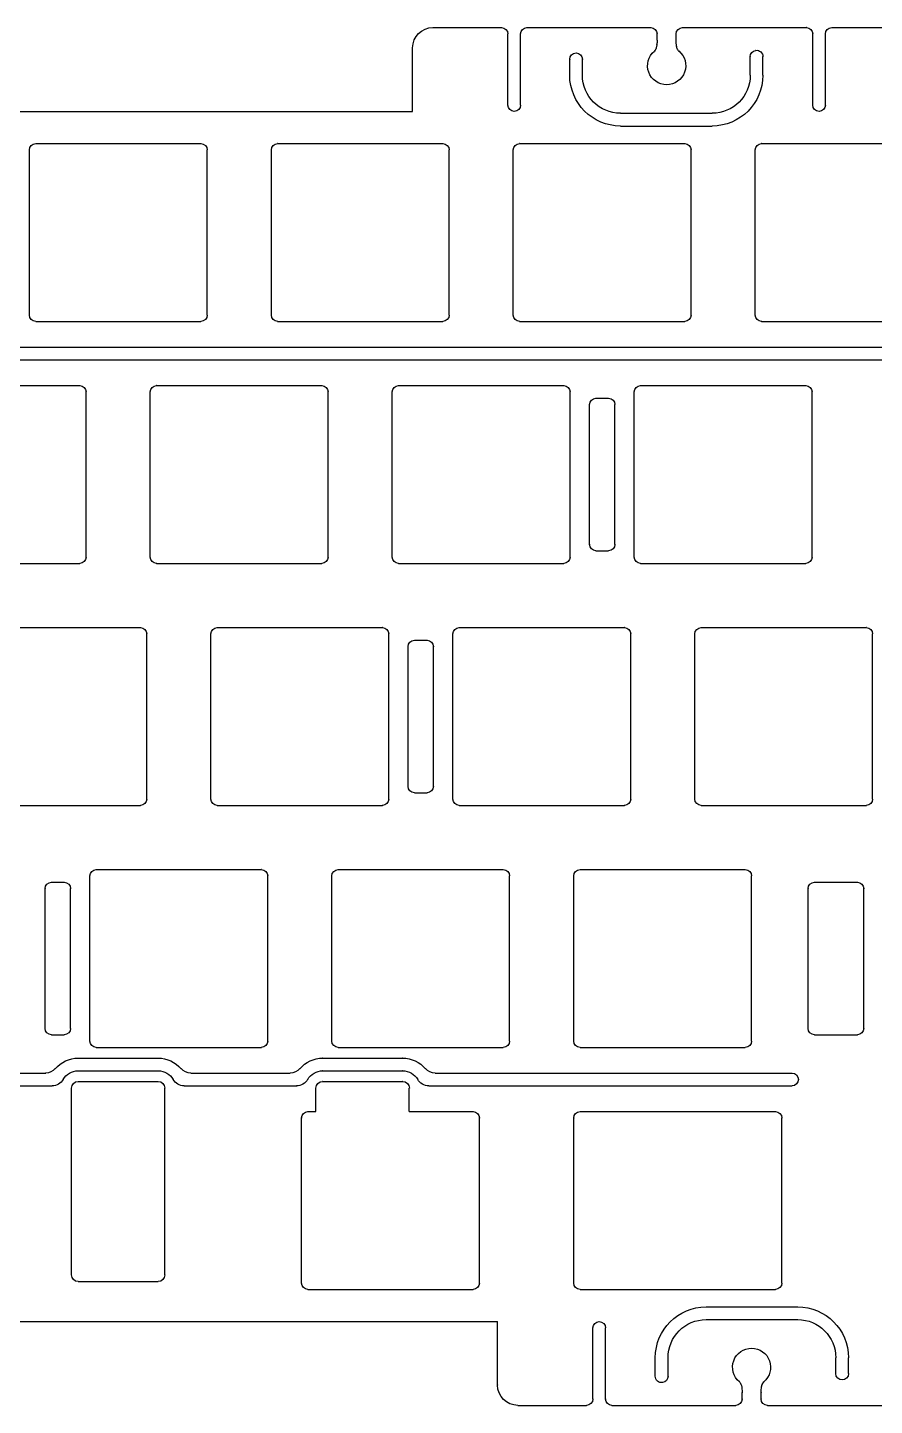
# Model space of a CAD drawing. Header units: millimetres. Extents: x 16 to 363, y 26 to 135.
# Drawn here: x 189.4 to 256.1, y 26.3 to 134.7 of the extents above; entities that cross this region are included whole.
import ezdxf

# ---------------------------------------------------------------- set-up
doc = ezdxf.new("R2010")
doc.units = ezdxf.units.MM
doc.layers.add('Mechanical1', color=6, linetype='Continuous', true_color=0xff00ff)

msp = doc.modelspace()

# ---------------------------------------------------------------- linework, layer by layer
at = {"layer": 'Mechanical1'}
for points in [[(221.34, 134.74), (226.74, 134.74)], [(228.74, 134.74), (238.49, 134.74)], [(240.99, 134.74), (250.74, 134.74)], [(252.74, 134.74), (258.14, 134.74)], [(227.24, 128.64), (227.24, 134.24)], [(228.24, 128.64), (228.24, 134.24)], [(238.99, 133.74), (238.99, 134.24)], [(240.49, 133.74), (240.49, 134.24)], [(251.24, 128.64), (251.24, 134.24)], [(252.24, 128.64), (252.24, 134.24)], [(219.74, 128.14), (219.74, 133.14)], [(246.32, 130.99), (246.32, 132.45)], [(247.32, 130.99), (247.32, 132.45)], [(232.11, 130.99), (232.11, 132.24)], [(233.11, 130.99), (233.11, 132.24)], [(160.43, 128.14), (219.74, 128.14)], [(236.11, 127.99), (243.32, 127.99)], [(236.11, 126.99), (243.32, 126.99)], [(189.57, 112.11), (189.57, 125.11)], [(190.07, 125.61), (203.07, 125.61)], [(203.57, 112.11), (203.57, 125.11)], [(208.62, 112.11), (208.62, 125.11)], [(209.12, 125.61), (222.12, 125.61)], [(222.62, 112.11), (222.62, 125.11)], [(227.67, 112.11), (227.67, 125.11)], [(228.17, 125.61), (241.17, 125.61)], [(241.67, 112.11), (241.67, 125.11)], [(246.72, 112.11), (246.72, 125.11)], [(247.22, 125.61), (260.22, 125.61)], [(190.07, 111.61), (203.07, 111.61)], [(209.12, 111.61), (222.12, 111.61)], [(228.17, 111.61), (241.17, 111.61)], [(247.22, 111.61), (260.22, 111.61)], [(35.14, 109.59), (263.29, 109.59)], [(35.14, 108.59), (263.29, 108.59)], [(180.54, 106.56), (193.54, 106.56)], [(199.59, 106.56), (212.59, 106.56)], [(218.64, 106.56), (231.64, 106.56)], [(237.69, 106.56), (250.69, 106.56)], [(194.04, 93.06), (194.04, 106.06)], [(199.09, 93.06), (199.09, 106.06)], [(213.09, 93.06), (213.09, 106.06)], [(218.14, 93.06), (218.14, 106.06)], [(232.14, 93.06), (232.14, 106.06)], [(234.17, 105.56), (235.17, 105.56)], [(237.19, 93.06), (237.19, 106.06)], [(251.19, 93.06), (251.19, 106.06)], [(233.67, 94.06), (233.67, 105.06)], [(235.67, 94.06), (235.67, 105.06)], [(234.17, 93.56), (235.17, 93.56)], [(180.54, 92.56), (193.54, 92.56)], [(199.59, 92.56), (212.59, 92.56)], [(218.64, 92.56), (231.64, 92.56)], [(237.69, 92.56), (250.69, 92.56)], [(185.31, 87.51), (198.31, 87.51)], [(198.81, 74.01), (198.81, 87.01)], [(203.86, 74.01), (203.86, 87.01)], [(204.36, 87.51), (217.36, 87.51)], [(217.86, 74.01), (217.86, 87.01)], [(222.91, 74.01), (222.91, 87.01)], [(223.41, 87.51), (236.41, 87.51)], [(236.91, 74.01), (236.91, 87.01)], [(241.96, 74.01), (241.96, 87.01)], [(242.46, 87.51), (255.46, 87.51)], [(255.96, 74.01), (255.96, 87.01)], [(219.38, 75.01), (219.38, 86.01)], [(219.88, 86.51), (220.88, 86.51)], [(221.38, 75.01), (221.38, 86.01)], [(219.88, 74.51), (220.88, 74.51)], [(185.31, 73.51), (198.31, 73.51)], [(204.36, 73.51), (217.36, 73.51)], [(223.41, 73.51), (236.41, 73.51)], [(242.46, 73.51), (255.46, 73.51)], [(194.83, 68.46), (207.83, 68.46)], [(213.88, 68.46), (226.88, 68.46)], [(232.93, 68.46), (245.93, 68.46)], [(191.31, 67.46), (192.31, 67.46)], [(194.33, 54.96), (194.33, 67.96)], [(208.33, 54.96), (208.33, 67.96)], [(213.38, 54.96), (213.38, 67.96)], [(227.38, 54.96), (227.38, 67.96)], [(232.43, 54.96), (232.43, 67.96)], [(246.43, 54.96), (246.43, 67.96)], [(251.38, 67.46), (254.76, 67.46)], [(190.81, 55.96), (190.81, 66.96)], [(192.81, 55.96), (192.81, 66.96)], [(250.88, 55.96), (250.88, 66.96)], [(255.26, 55.96), (255.26, 66.96)], [(191.31, 55.46), (192.31, 55.46)], [(251.38, 55.46), (254.76, 55.46)], [(194.83, 54.46), (207.83, 54.46)], [(213.88, 54.46), (226.88, 54.46)], [(232.93, 54.46), (245.93, 54.46)], [(193.41, 53.62), (199.71, 53.62)], [(212.66, 53.62), (218.96, 53.62)], [(106.96, 52.44), (190.85, 52.44)], [(193.41, 52.62), (199.71, 52.62)], [(202.28, 52.44), (210.1, 52.44)], [(212.66, 52.62), (218.96, 52.62)], [(221.52, 52.44), (249.62, 52.44)], [(106.44, 51.44), (191.36, 51.44)], [(192.89, 36.56), (192.89, 51.26)], [(193.41, 51.79), (199.71, 51.79)], [(200.24, 36.56), (200.24, 51.26)], [(201.76, 51.44), (210.61, 51.44)], [(212.13, 49.41), (212.13, 51.26)], [(212.66, 51.79), (218.96, 51.79)], [(219.48, 49.41), (219.48, 51.26)], [(221.01, 51.44), (249.62, 51.44)], [(211, 35.91), (211, 48.91)], [(211.5, 49.41), (212.13, 49.41)], [(219.48, 49.41), (224.5, 49.41)], [(225, 35.91), (225, 48.91)], [(232.43, 35.91), (232.43, 48.91)], [(232.93, 49.41), (248.31, 49.41)], [(248.81, 35.91), (248.81, 48.91)], [(193.41, 36.04), (199.71, 36.04)], [(211.5, 35.41), (224.5, 35.41)], [(232.93, 35.41), (248.31, 35.41)], [(242.85, 34.04), (250.06, 34.04)], [(105.42, 32.89), (192.39, 32.89)], [(192.39, 32.89), (200.74, 32.89)], [(200.74, 32.89), (211.63, 32.89)], [(211.63, 32.89), (224.37, 32.89)], [(224.37, 32.89), (226.43, 32.89)], [(226.43, 27.89), (226.43, 32.89)], [(242.85, 33.04), (250.06, 33.04)], [(233.93, 26.79), (233.93, 32.39)], [(234.93, 26.79), (234.93, 32.39)], [(238.85, 28.58), (238.85, 30.04)], [(239.85, 28.58), (239.85, 30.04)], [(253.06, 28.79), (253.06, 30.04)], [(254.06, 28.79), (254.06, 30.04)], [(245.68, 26.79), (245.68, 27.29)], [(247.18, 26.79), (247.18, 27.29)], [(228.03, 26.29), (233.43, 26.29)], [(235.43, 26.29), (245.18, 26.29)], [(247.68, 26.29), (257.43, 26.29)]]:
    msp.add_lwpolyline(points, dxfattribs=at)
at = {"layer": 'Mechanical1', "extrusion": (0, 0, -1)}
for centre, radius, start, end in [((-221.34, 133.14), 1.6, 0, 90), ((-226.74, 134.24), 0.5, 90, 180), ((-228.74, 134.24), 0.5, 360, 90), ((-238.49, 134.24), 0.5, 90, 180), ((-240.99, 134.24), 0.5, 0, 90), ((-250.74, 134.24), 0.5, 90, 180), ((-252.74, 134.24), 0.5, 0, 90), ((-235.99, 133.74), 3, 180, 186.6874), ((-243.49, 133.74), 3, 350.9094, 0.0001), ((-232.61, 132.24), 0.5, 0, 90), ((-232.61, 132.24), 0.5, 90, 180), ((-239.74, 131.74), 1.5, 129.6422, 49.9831), ((-238.48, 133.21), 0.441, 200.7263, 227.7327), ((-238.06, 133.39), 0.892, 195.0662, 202.3934), ((-237.65, 133.51), 1.32, 190.109, 195.1501), ((-237.17, 133.59), 1.81, 186.6092, 190.1563), ((-241.39, 133.4), 0.878, 334.5555, 351.2799), ((-241.04, 133.23), 0.49, 324.1797, 333.8438), ((-240.89, 133.13), 0.31, 310.2177, 324.3404), ((-246.82, 132.45), 0.5, 360, 82.4621), ((-246.82, 132.45), 0.5, 82.4621, 131.231), ((-246.82, 132.45), 0.5, 131.231, 180), ((-236.11, 130.99), 4, 270, 360), ((-236.11, 130.99), 3, 270, 360), ((-243.32, 130.99), 3, 180, 270), ((-243.32, 130.99), 4, 180, 270), ((-227.74, 128.64), 0.5, 270, 0), ((-227.74, 128.64), 0.5, 180, 270), ((-251.74, 128.64), 0.5, 270, 0), ((-251.74, 128.64), 0.5, 180, 270), ((-190.07, 125.11), 0.5, 0, 90), ((-203.07, 125.11), 0.5, 90, 180), ((-209.12, 125.11), 0.5, 360, 90), ((-222.12, 125.11), 0.5, 90, 180), ((-228.17, 125.11), 0.5, 360, 90), ((-241.17, 125.11), 0.5, 90, 180), ((-247.22, 125.11), 0.5, 360, 90), ((-190.07, 112.11), 0.5, 270, 0), ((-203.07, 112.11), 0.5, 180, 270), ((-209.12, 112.11), 0.5, 270, 0), ((-222.12, 112.11), 0.5, 180, 270), ((-228.17, 112.11), 0.5, 270, 0), ((-241.17, 112.11), 0.5, 180, 270), ((-247.22, 112.11), 0.5, 270, 360), ((-193.54, 106.06), 0.5, 90, 180), ((-199.59, 106.06), 0.5, 360, 90), ((-212.59, 106.06), 0.5, 90, 180), ((-218.64, 106.06), 0.5, 360, 90), ((-231.64, 106.06), 0.5, 90, 180), ((-237.69, 106.06), 0.5, 360, 90), ((-250.69, 106.06), 0.5, 90, 180), ((-234.17, 105.06), 0.5, 360, 90), ((-235.17, 105.06), 0.5, 90, 180), ((-234.17, 94.06), 0.5, 270, 0), ((-235.17, 94.06), 0.5, 180, 270), ((-193.54, 93.06), 0.5, 180, 270), ((-199.59, 93.06), 0.5, 270, 0), ((-212.59, 93.06), 0.5, 180, 270), ((-218.64, 93.06), 0.5, 270, 0), ((-231.64, 93.06), 0.5, 180, 270), ((-237.69, 93.06), 0.5, 270, 0), ((-250.69, 93.06), 0.5, 180, 270), ((-198.31, 87.01), 0.5, 90, 180), ((-204.36, 87.01), 0.5, 360, 90), ((-217.36, 87.01), 0.5, 90, 180), ((-223.41, 87.01), 0.5, 360, 90), ((-236.41, 87.01), 0.5, 90, 180), ((-242.46, 87.01), 0.5, 360, 90), ((-255.46, 87.01), 0.5, 90, 180), ((-219.88, 86.01), 0.5, 360, 90), ((-220.88, 86.01), 0.5, 90, 180), ((-219.88, 75.01), 0.5, 270, 0), ((-220.88, 75.01), 0.5, 180, 270), ((-198.31, 74.01), 0.5, 180, 270), ((-204.36, 74.01), 0.5, 270, 0), ((-217.36, 74.01), 0.5, 180, 270), ((-223.41, 74.01), 0.5, 270, 0), ((-236.41, 74.01), 0.5, 180, 270), ((-242.46, 74.01), 0.5, 270, 0), ((-255.46, 74.01), 0.5, 180, 270), ((-194.83, 67.96), 0.5, 0, 90), ((-207.83, 67.96), 0.5, 90, 180), ((-213.88, 67.96), 0.5, 0, 90), ((-226.88, 67.96), 0.5, 90, 180), ((-232.93, 67.96), 0.5, 360, 90), ((-245.93, 67.96), 0.5, 90, 180), ((-191.31, 66.96), 0.5, 360, 90), ((-192.31, 66.96), 0.5, 90, 180), ((-251.38, 66.96), 0.5, 0, 90), ((-254.76, 66.96), 0.5, 90, 180), ((-191.31, 55.96), 0.5, 270, 360), ((-192.31, 55.96), 0.5, 180, 270), ((-251.38, 55.96), 0.5, 270, 0), ((-254.76, 55.96), 0.5, 180, 270), ((-194.83, 54.96), 0.5, 270, 0), ((-207.83, 54.96), 0.5, 180, 270), ((-213.88, 54.96), 0.5, 270, 0), ((-226.88, 54.96), 0.5, 180, 270), ((-232.93, 54.96), 0.5, 270, 0), ((-245.93, 54.96), 0.5, 180, 270), ((-193.41, 51.26), 2.36, 40.3067, 90), ((-199.71, 51.26), 2.36, 90, 139.6933), ((-212.66, 51.26), 2.36, 40.3067, 90), ((-218.96, 51.26), 2.36, 90, 139.6933), ((-190.85, 53.44), 1, 220.3067, 269.9999), ((-193.41, 51.26), 1.36, 29.8268, 90), ((-199.71, 51.26), 1.36, 90, 150.1732), ((-202.28, 53.44), 1, 270.0001, 319.6933), ((-210.1, 53.44), 1, 220.3067, 269.9999), ((-212.66, 51.26), 1.36, 29.8268, 90), ((-218.96, 51.26), 1.36, 90, 150.1732), ((-221.52, 53.44), 1, 270.0001, 319.6933), ((-249.62, 51.94), 0.5, 90, 180), ((-191.36, 52.44), 1, 209.8268, 270.0001), ((-193.41, 51.26), 0.525, 0, 90), ((-199.71, 51.26), 0.525, 90, 180), ((-201.76, 52.44), 1, 269.9999, 330.1732), ((-210.61, 52.44), 1, 209.8268, 270.0001), ((-212.66, 51.26), 0.525, 360, 90), ((-218.96, 51.26), 0.525, 90, 180), ((-221.01, 52.44), 1, 269.9999, 330.1732), ((-249.62, 51.94), 0.5, 180, 270), ((-211.5, 48.91), 0.5, 0, 90), ((-224.5, 48.91), 0.5, 90, 180), ((-232.93, 48.91), 0.5, 0, 90), ((-248.31, 48.91), 0.5, 90, 180), ((-193.41, 36.56), 0.525, 270, 360), ((-199.71, 36.56), 0.525, 180, 270), ((-211.5, 35.91), 0.5, 270, 0), ((-224.5, 35.91), 0.5, 180, 270), ((-232.93, 35.91), 0.5, 270, 0), ((-248.31, 35.91), 0.5, 180, 270), ((-242.85, 30.04), 4, 360, 90), ((-250.06, 30.04), 4, 90, 180), ((-234.43, 32.39), 0.5, 360, 90), ((-234.43, 32.39), 0.5, 90, 180), ((-242.85, 30.04), 3, 360, 90), ((-250.06, 30.04), 3, 90, 180), ((-246.43, 29.29), 1.5, 310.0169, 230.3578), ((-239.35, 28.58), 0.5, 311.231, 360), ((-239.35, 28.58), 0.5, 262.4621, 311.231), ((-239.35, 28.58), 0.5, 180, 262.4621), ((-253.56, 28.79), 0.5, 270, 0), ((-253.56, 28.79), 0.5, 180, 270), ((-228.03, 27.89), 1.6, 270, 360), ((-245.24, 27.87), 0.352, 130.6138, 146.9181), ((-245.06, 27.75), 0.564, 146.7941, 157.7416), ((-244.76, 27.63), 0.892, 157.6066, 164.9338), ((-244.14, 27.47), 1.54, 165.2102, 173.7023), ((-242.68, 27.29), 3, 173.3126, 180), ((-250.18, 27.29), 3, 359.9999, 9.0906), ((-248.16, 27.61), 0.952, 9.0624, 19.2681), ((-247.93, 27.69), 0.713, 19.3102, 26.2751), ((-247.65, 27.84), 0.389, 24.888, 48.3565), ((-233.43, 26.79), 0.5, 180, 270), ((-235.43, 26.79), 0.5, 270, 0), ((-245.18, 26.79), 0.5, 180, 270), ((-247.68, 26.79), 0.5, 270, 360)]:
    msp.add_arc(centre, radius, start, end, dxfattribs=at)
at = {"layer": 'Mechanical1'}
for centre, radius, start, end in [((221.34, 134.74), 0.00317, 180, 0), ((221.34, 134.74), 0.00317, 0, 180), ((226.74, 134.74), 0.00317, 180, 0), ((226.74, 134.74), 0.00317, 0, 180), ((228.74, 134.74), 0.00318, 180, 0), ((228.74, 134.74), 0.00318, 0, 180), ((238.49, 134.74), 0.00318, 180, 0), ((238.49, 134.74), 0.00318, 0, 180), ((240.99, 134.74), 0.00317, 180, 0), ((240.99, 134.74), 0.00317, 0, 180), ((250.74, 134.74), 0.00318, 180, 0), ((250.74, 134.74), 0.00318, 0, 180), ((252.74, 134.74), 0.00317, 180, 0), ((252.74, 134.74), 0.00317, 0, 180), ((227.24, 134.24), 0.00318, 180, 0), ((227.24, 134.24), 0.00318, 0, 180), ((228.24, 134.24), 0.00317, 180, 0), ((228.24, 134.24), 0.00317, 0, 180), ((238.99, 134.24), 0.00317, 180, 0), ((238.99, 134.24), 0.00317, 0, 180), ((238.99, 133.74), 0.00317, 180, 0), ((238.99, 133.74), 0.00317, 0, 180), ((240.49, 134.24), 0.00317, 180, 0), ((240.49, 134.24), 0.00317, 0, 180), ((240.49, 133.74), 0.00317, 180, 0), ((240.49, 133.74), 0.00317, 0, 180), ((251.24, 134.24), 0.00317, 180, 0), ((251.24, 134.24), 0.00317, 0, 180), ((252.24, 134.24), 0.00317, 180, 0), ((252.24, 134.24), 0.00317, 0, 180), ((219.74, 133.14), 0.00318, 180, 0), ((219.74, 133.14), 0.00318, 0, 180), ((232.61, 132.74), 0.00318, 180, 0), ((232.61, 132.74), 0.00318, 0, 180), ((232.61, 132.74), 0.00318, 180, 0), ((232.61, 132.74), 0.00318, 0, 180), ((238.77, 132.88), 0.00318, 0, 180), ((238.77, 132.88), 0.00318, 0, 180), ((238.77, 132.88), 0.00318, 180, 0), ((238.77, 132.88), 0.00318, 180, 0), ((238.89, 133.06), 0.00318, 180, 0), ((238.89, 133.06), 0.00318, 0, 180), ((238.89, 133.06), 0.00317, 180, 0), ((238.89, 133.06), 0.00317, 0, 180), ((238.92, 133.16), 0.00317, 0, 180), ((238.92, 133.16), 0.00317, 0, 180), ((238.92, 133.16), 0.00317, 180, 0), ((238.92, 133.16), 0.00317, 180, 0), ((238.95, 133.28), 0.00317, 180, 0), ((238.95, 133.28), 0.00317, 0, 180), ((238.95, 133.28), 0.00317, 180, 0), ((238.95, 133.28), 0.00317, 0, 180), ((238.97, 133.39), 0.00318, 180, 0), ((238.97, 133.39), 0.00318, 0, 180), ((238.97, 133.39), 0.00318, 180, 0), ((238.97, 133.39), 0.00318, 0, 180), ((240.52, 133.26), 0.00317, 0, 180), ((240.52, 133.26), 0.00317, 0, 180), ((240.52, 133.26), 0.00317, 180, 0), ((240.52, 133.26), 0.00317, 180, 0), ((240.6, 133.02), 0.00317, 180, 0), ((240.6, 133.02), 0.00317, 0, 180), ((240.6, 133.02), 0.00317, 180, 0), ((240.6, 133.02), 0.00317, 0, 180), ((240.64, 132.95), 0.00318, 180, 0), ((240.64, 132.95), 0.00318, 0, 180), ((240.64, 132.95), 0.00317, 180, 0), ((240.64, 132.95), 0.00317, 0, 180), ((240.69, 132.89), 0.00317, 180, 0), ((240.69, 132.89), 0.00317, 0, 180), ((240.69, 132.89), 0.00318, 180, 0), ((240.69, 132.89), 0.00318, 0, 180), ((246.32, 132.45), 0.00318, 180, 0), ((246.32, 132.45), 0.00318, 0, 180), ((246.75, 132.94), 0.00317, 0, 180), ((246.75, 132.94), 0.00317, 0, 180), ((246.75, 132.94), 0.00317, 180, 0), ((246.75, 132.94), 0.00317, 180, 0), ((247.15, 132.82), 0.00317, 0, 180), ((247.15, 132.82), 0.00317, 0, 180), ((247.15, 132.82), 0.00317, 180, 0), ((247.15, 132.82), 0.00317, 180, 0), ((247.32, 132.45), 0.00318, 180, 0), ((247.32, 132.45), 0.00318, 0, 180), ((232.11, 132.24), 0.00317, 180, 0), ((232.11, 132.24), 0.00317, 0, 180), ((233.11, 132.24), 0.00317, 180, 0), ((233.11, 132.24), 0.00317, 0, 180), ((232.11, 130.99), 0.00317, 180, 0), ((232.11, 130.99), 0.00317, 0, 180), ((233.11, 130.99), 0.00317, 180, 0), ((233.11, 130.99), 0.00317, 0, 180), ((246.32, 130.99), 0.00317, 180, 0), ((246.32, 130.99), 0.00317, 0, 180), ((247.32, 130.99), 0.00318, 180, 0), ((247.32, 130.99), 0.00318, 0, 180), ((227.24, 128.64), 0.00318, 180, 0), ((227.24, 128.64), 0.00318, 0, 180), ((227.74, 128.14), 0.00317, 180, 0), ((227.74, 128.14), 0.00317, 0, 180), ((227.74, 128.14), 0.00317, 180, 0), ((227.74, 128.14), 0.00317, 0, 180), ((228.24, 128.64), 0.00318, 180, 0), ((228.24, 128.64), 0.00318, 0, 180), ((236.11, 127.99), 0.00317, 180, 0), ((236.11, 127.99), 0.00317, 0, 180), ((243.32, 127.99), 0.00317, 180, 0), ((243.32, 127.99), 0.00317, 0, 180), ((251.24, 128.64), 0.00317, 180, 0), ((251.24, 128.64), 0.00317, 0, 180), ((251.74, 128.14), 0.00317, 180, 0), ((251.74, 128.14), 0.00317, 0, 180), ((251.74, 128.14), 0.00317, 180, 0), ((251.74, 128.14), 0.00317, 0, 180), ((252.24, 128.64), 0.00318, 180, 0), ((252.24, 128.64), 0.00318, 0, 180), ((236.11, 126.99), 0.00317, 180, 0), ((236.11, 126.99), 0.00317, 0, 180), ((243.32, 126.99), 0.00317, 180, 0), ((243.32, 126.99), 0.00317, 0, 180), ((189.57, 125.11), 0.00317, 180, 0), ((189.57, 125.11), 0.00317, 0, 180), ((190.07, 125.61), 0.00317, 180, 0), ((190.07, 125.61), 0.00317, 0, 180), ((203.07, 125.61), 0.00318, 180, 0), ((203.07, 125.61), 0.00318, 0, 180), ((203.57, 125.11), 0.00318, 180, 0), ((203.57, 125.11), 0.00318, 0, 180), ((208.62, 125.11), 0.00318, 180, 0), ((208.62, 125.11), 0.00318, 0, 180), ((209.12, 125.61), 0.00317, 180, 0), ((209.12, 125.61), 0.00317, 0, 180), ((222.12, 125.61), 0.00317, 180, 0), ((222.12, 125.61), 0.00317, 0, 180), ((222.62, 125.11), 0.00318, 180, 0), ((222.62, 125.11), 0.00318, 0, 180), ((227.67, 125.11), 0.00318, 180, 0), ((227.67, 125.11), 0.00318, 0, 180), ((228.17, 125.61), 0.00317, 180, 0), ((228.17, 125.61), 0.00317, 0, 180), ((241.17, 125.61), 0.00317, 180, 0), ((241.17, 125.61), 0.00317, 0, 180), ((241.67, 125.11), 0.00318, 180, 0), ((241.67, 125.11), 0.00318, 0, 180), ((246.72, 125.11), 0.00318, 180, 0), ((246.72, 125.11), 0.00318, 0, 180), ((247.22, 125.61), 0.00317, 180, 0), ((247.22, 125.61), 0.00317, 0, 180), ((189.57, 112.11), 0.00317, 180, 0), ((189.57, 112.11), 0.00317, 0, 180), ((203.57, 112.11), 0.00318, 180, 0), ((203.57, 112.11), 0.00318, 0, 180), ((208.62, 112.11), 0.00318, 180, 0), ((208.62, 112.11), 0.00318, 0, 180), ((222.62, 112.11), 0.00318, 180, 0), ((222.62, 112.11), 0.00318, 0, 180), ((227.67, 112.11), 0.00318, 180, 0), ((227.67, 112.11), 0.00318, 0, 180), ((241.67, 112.11), 0.00318, 180, 0), ((241.67, 112.11), 0.00318, 0, 180), ((246.72, 112.11), 0.00318, 180, 0), ((246.72, 112.11), 0.00318, 0, 180), ((190.07, 111.61), 0.00317, 180, 0), ((190.07, 111.61), 0.00317, 0, 180), ((203.07, 111.61), 0.00318, 180, 0), ((203.07, 111.61), 0.00318, 0, 180), ((209.12, 111.61), 0.00317, 180, 0), ((209.12, 111.61), 0.00317, 0, 180), ((222.12, 111.61), 0.00317, 180, 0), ((222.12, 111.61), 0.00317, 0, 180), ((228.17, 111.61), 0.00317, 180, 0), ((228.17, 111.61), 0.00317, 0, 180), ((241.17, 111.61), 0.00317, 180, 0), ((241.17, 111.61), 0.00317, 0, 180), ((247.22, 111.61), 0.00317, 180, 0), ((247.22, 111.61), 0.00317, 0, 180), ((193.54, 106.56), 0.00317, 180, 0), ((193.54, 106.56), 0.00317, 0, 180), ((199.59, 106.56), 0.00317, 180, 0), ((199.59, 106.56), 0.00317, 0, 180), ((212.59, 106.56), 0.00317, 180, 0), ((212.59, 106.56), 0.00317, 0, 180), ((218.64, 106.56), 0.00317, 180, 0), ((218.64, 106.56), 0.00317, 0, 180), ((231.64, 106.56), 0.00317, 180, 0), ((231.64, 106.56), 0.00317, 0, 180), ((237.69, 106.56), 0.00317, 180, 0), ((237.69, 106.56), 0.00317, 0, 180), ((250.69, 106.56), 0.00317, 180, 0), ((250.69, 106.56), 0.00317, 0, 180), ((194.04, 106.06), 0.00317, 180, 0), ((194.04, 106.06), 0.00317, 0, 180), ((199.09, 106.06), 0.00317, 180, 0), ((199.09, 106.06), 0.00317, 0, 180), ((213.09, 106.06), 0.00318, 180, 0), ((213.09, 106.06), 0.00318, 0, 180), ((218.14, 106.06), 0.00318, 180, 0), ((218.14, 106.06), 0.00318, 0, 180), ((232.14, 106.06), 0.00318, 180, 0), ((232.14, 106.06), 0.00318, 0, 180), ((234.17, 105.56), 0.00317, 180, 0), ((234.17, 105.56), 0.00317, 0, 180), ((235.17, 105.56), 0.00317, 180, 0), ((235.17, 105.56), 0.00317, 0, 180), ((237.19, 106.06), 0.00318, 180, 0), ((237.19, 106.06), 0.00318, 0, 180), ((251.19, 106.06), 0.00318, 180, 0), ((251.19, 106.06), 0.00318, 0, 180), ((233.67, 105.06), 0.00318, 180, 0), ((233.67, 105.06), 0.00318, 0, 180), ((235.67, 105.06), 0.00318, 180, 0), ((235.67, 105.06), 0.00318, 0, 180), ((233.67, 94.06), 0.00318, 180, 0), ((233.67, 94.06), 0.00318, 0, 180), ((234.17, 93.56), 0.00317, 180, 0), ((234.17, 93.56), 0.00317, 0, 180), ((235.17, 93.56), 0.00317, 180, 0), ((235.17, 93.56), 0.00317, 0, 180), ((235.67, 94.06), 0.00318, 180, 0), ((235.67, 94.06), 0.00318, 0, 180), ((193.54, 92.56), 0.00317, 180, 0), ((193.54, 92.56), 0.00317, 0, 180), ((194.04, 93.06), 0.00317, 180, 0), ((194.04, 93.06), 0.00317, 0, 180), ((199.09, 93.06), 0.00317, 180, 0), ((199.09, 93.06), 0.00317, 0, 180), ((199.59, 92.56), 0.00317, 180, 0), ((199.59, 92.56), 0.00317, 0, 180), ((212.59, 92.56), 0.00317, 180, 0), ((212.59, 92.56), 0.00317, 0, 180), ((213.09, 93.06), 0.00318, 180, 0), ((213.09, 93.06), 0.00318, 0, 180), ((218.14, 93.06), 0.00318, 180, 0), ((218.14, 93.06), 0.00318, 0, 180), ((218.64, 92.56), 0.00317, 180, 0), ((218.64, 92.56), 0.00317, 0, 180), ((231.64, 92.56), 0.00317, 180, 0), ((231.64, 92.56), 0.00317, 0, 180), ((232.14, 93.06), 0.00318, 180, 0), ((232.14, 93.06), 0.00318, 0, 180), ((237.19, 93.06), 0.00318, 180, 0), ((237.19, 93.06), 0.00318, 0, 180), ((237.69, 92.56), 0.00317, 180, 0), ((237.69, 92.56), 0.00317, 0, 180), ((250.69, 92.56), 0.00317, 180, 0), ((250.69, 92.56), 0.00317, 0, 180), ((251.19, 93.06), 0.00318, 180, 0), ((251.19, 93.06), 0.00318, 0, 180), ((198.31, 87.51), 0.00317, 180, 0), ((198.31, 87.51), 0.00317, 0, 180), ((198.81, 87.01), 0.00317, 180, 0), ((198.81, 87.01), 0.00317, 0, 180), ((203.86, 87.01), 0.00318, 180, 0), ((203.86, 87.01), 0.00318, 0, 180), ((204.36, 87.51), 0.00317, 180, 0), ((204.36, 87.51), 0.00317, 0, 180), ((217.36, 87.51), 0.00317, 180, 0), ((217.36, 87.51), 0.00317, 0, 180), ((217.86, 87.01), 0.00318, 180, 0), ((217.86, 87.01), 0.00318, 0, 180), ((222.91, 87.01), 0.00318, 180, 0), ((222.91, 87.01), 0.00318, 0, 180), ((223.41, 87.51), 0.00317, 180, 0), ((223.41, 87.51), 0.00317, 0, 180), ((236.41, 87.51), 0.00317, 180, 0), ((236.41, 87.51), 0.00317, 0, 180), ((236.91, 87.01), 0.00318, 180, 0), ((236.91, 87.01), 0.00318, 0, 180), ((241.96, 87.01), 0.00318, 180, 0), ((241.96, 87.01), 0.00318, 0, 180), ((242.46, 87.51), 0.00317, 180, 0), ((242.46, 87.51), 0.00317, 0, 180), ((255.46, 87.51), 0.00317, 180, 0), ((255.46, 87.51), 0.00317, 0, 180), ((255.96, 87.01), 0.00318, 180, 0), ((255.96, 87.01), 0.00318, 0, 180), ((219.38, 86.01), 0.00318, 180, 0), ((219.38, 86.01), 0.00318, 0, 180), ((219.88, 86.51), 0.00317, 180, 0), ((219.88, 86.51), 0.00317, 0, 180), ((220.88, 86.51), 0.00317, 180, 0), ((220.88, 86.51), 0.00317, 0, 180), ((221.38, 86.01), 0.00318, 180, 0), ((221.38, 86.01), 0.00318, 0, 180), ((219.38, 75.01), 0.00318, 180, 0), ((219.38, 75.01), 0.00318, 0, 180), ((221.38, 75.01), 0.00318, 180, 0), ((221.38, 75.01), 0.00318, 0, 180), ((198.81, 74.01), 0.00317, 180, 0), ((198.81, 74.01), 0.00317, 0, 180), ((203.86, 74.01), 0.00318, 180, 0), ((203.86, 74.01), 0.00318, 0, 180), ((217.86, 74.01), 0.00318, 180, 0), ((217.86, 74.01), 0.00318, 0, 180), ((219.88, 74.51), 0.00317, 180, 0), ((219.88, 74.51), 0.00317, 0, 180), ((220.88, 74.51), 0.00317, 180, 0), ((220.88, 74.51), 0.00317, 0, 180), ((222.91, 74.01), 0.00318, 180, 0), ((222.91, 74.01), 0.00318, 0, 180), ((236.91, 74.01), 0.00318, 180, 0), ((236.91, 74.01), 0.00318, 0, 180), ((241.96, 74.01), 0.00318, 180, 0), ((241.96, 74.01), 0.00318, 0, 180), ((255.96, 74.01), 0.00318, 180, 0), ((255.96, 74.01), 0.00318, 0, 180), ((198.31, 73.51), 0.00317, 180, 0), ((198.31, 73.51), 0.00317, 0, 180), ((204.36, 73.51), 0.00317, 180, 0), ((204.36, 73.51), 0.00317, 0, 180), ((217.36, 73.51), 0.00317, 180, 0), ((217.36, 73.51), 0.00317, 0, 180), ((223.41, 73.51), 0.00317, 180, 0), ((223.41, 73.51), 0.00317, 0, 180), ((236.41, 73.51), 0.00317, 180, 0), ((236.41, 73.51), 0.00317, 0, 180), ((242.46, 73.51), 0.00317, 180, 0), ((242.46, 73.51), 0.00317, 0, 180), ((255.46, 73.51), 0.00317, 180, 0), ((255.46, 73.51), 0.00317, 0, 180), ((194.83, 68.46), 0.00317, 180, 0), ((194.83, 68.46), 0.00317, 0, 180), ((207.83, 68.46), 0.00317, 180, 0), ((207.83, 68.46), 0.00317, 0, 180), ((213.88, 68.46), 0.00317, 180, 0), ((213.88, 68.46), 0.00317, 0, 180), ((226.88, 68.46), 0.00317, 180, 0), ((226.88, 68.46), 0.00317, 0, 180), ((232.93, 68.46), 0.00317, 180, 0), ((232.93, 68.46), 0.00317, 0, 180), ((245.93, 68.46), 0.00317, 180, 0), ((245.93, 68.46), 0.00317, 0, 180), ((191.31, 67.46), 0.00317, 180, 0), ((191.31, 67.46), 0.00317, 0, 180), ((192.31, 67.46), 0.00317, 180, 0), ((192.31, 67.46), 0.00317, 0, 180), ((194.33, 67.96), 0.00317, 180, 0), ((194.33, 67.96), 0.00317, 0, 180), ((208.33, 67.96), 0.00318, 180, 0), ((208.33, 67.96), 0.00318, 0, 180), ((213.38, 67.96), 0.00318, 180, 0), ((213.38, 67.96), 0.00318, 0, 180), ((227.38, 67.96), 0.00318, 180, 0), ((227.38, 67.96), 0.00318, 0, 180), ((232.43, 67.96), 0.00318, 180, 0), ((232.43, 67.96), 0.00318, 0, 180), ((246.43, 67.96), 0.00318, 180, 0), ((246.43, 67.96), 0.00318, 0, 180), ((251.38, 67.46), 0.00317, 180, 0), ((251.38, 67.46), 0.00317, 0, 180), ((254.76, 67.46), 0.00318, 180, 0), ((254.76, 67.46), 0.00318, 0, 180), ((190.81, 66.96), 0.00317, 180, 0), ((190.81, 66.96), 0.00317, 0, 180), ((192.81, 66.96), 0.00317, 180, 0), ((192.81, 66.96), 0.00317, 0, 180), ((250.88, 66.96), 0.00317, 180, 0), ((250.88, 66.96), 0.00317, 0, 180), ((255.26, 66.96), 0.00317, 180, 0), ((255.26, 66.96), 0.00317, 0, 180), ((190.81, 55.96), 0.00317, 180, 0), ((190.81, 55.96), 0.00317, 0, 180), ((191.31, 55.46), 0.00317, 180, 0), ((191.31, 55.46), 0.00317, 0, 180), ((192.31, 55.46), 0.00317, 180, 0), ((192.31, 55.46), 0.00317, 0, 180), ((192.81, 55.96), 0.00317, 180, 0), ((192.81, 55.96), 0.00317, 0, 180), ((250.88, 55.96), 0.00317, 180, 0), ((250.88, 55.96), 0.00317, 0, 180), ((251.38, 55.46), 0.00317, 180, 0), ((251.38, 55.46), 0.00317, 0, 180), ((254.76, 55.46), 0.00318, 180, 0), ((254.76, 55.46), 0.00318, 0, 180), ((255.26, 55.96), 0.00317, 180, 0), ((255.26, 55.96), 0.00317, 0, 180), ((194.33, 54.96), 0.00317, 180, 0), ((194.33, 54.96), 0.00317, 0, 180), ((194.83, 54.46), 0.00317, 180, 0), ((194.83, 54.46), 0.00317, 0, 180), ((207.83, 54.46), 0.00317, 180, 0), ((207.83, 54.46), 0.00317, 0, 180), ((208.33, 54.96), 0.00318, 180, 0), ((208.33, 54.96), 0.00318, 0, 180), ((213.38, 54.96), 0.00318, 180, 0), ((213.38, 54.96), 0.00318, 0, 180), ((213.88, 54.46), 0.00317, 180, 0), ((213.88, 54.46), 0.00317, 0, 180), ((226.88, 54.46), 0.00317, 180, 0), ((226.88, 54.46), 0.00317, 0, 180), ((227.38, 54.96), 0.00318, 180, 0), ((227.38, 54.96), 0.00318, 0, 180), ((232.43, 54.96), 0.00318, 180, 0), ((232.43, 54.96), 0.00318, 0, 180), ((232.93, 54.46), 0.00317, 180, 0), ((232.93, 54.46), 0.00317, 0, 180), ((245.93, 54.46), 0.00317, 180, 0), ((245.93, 54.46), 0.00317, 0, 180), ((246.43, 54.96), 0.00318, 180, 0), ((246.43, 54.96), 0.00318, 0, 180), ((193.41, 53.62), 0.00317, 0, 180), ((193.41, 53.62), 0.00317, 180, 0), ((199.71, 53.62), 0.00317, 0, 180), ((199.71, 53.62), 0.00317, 180, 0), ((212.66, 53.62), 0.00318, 0, 180), ((212.66, 53.62), 0.00318, 180, 0), ((218.96, 53.62), 0.00317, 0, 180), ((218.96, 53.62), 0.00317, 180, 0), ((190.85, 52.44), 0.00317, 180, 0), ((190.85, 52.44), 0.00317, 0, 180), ((191.61, 52.79), 0.00317, 180, 0), ((191.61, 52.79), 0.00317, 0, 180), ((191.61, 52.79), 0.00318, 180, 0), ((191.61, 52.79), 0.00318, 0, 180), ((193.41, 52.62), 0.00317, 0, 180), ((193.41, 52.62), 0.00317, 180, 0), ((199.71, 52.62), 0.00317, 0, 180), ((199.71, 52.62), 0.00317, 180, 0), ((201.51, 52.79), 0.00318, 180, 0), ((201.51, 52.79), 0.00318, 0, 180), ((201.51, 52.79), 0.00318, 180, 0), ((201.51, 52.79), 0.00318, 0, 180), ((202.28, 52.44), 0.00317, 180, 0), ((202.28, 52.44), 0.00317, 0, 180), ((210.1, 52.44), 0.00317, 180, 0), ((210.1, 52.44), 0.00317, 0, 180), ((210.86, 52.79), 0.00317, 180, 0), ((210.86, 52.79), 0.00317, 0, 180), ((210.86, 52.79), 0.00317, 180, 0), ((210.86, 52.79), 0.00317, 0, 180), ((212.66, 52.62), 0.00318, 0, 180), ((212.66, 52.62), 0.00318, 180, 0), ((218.96, 52.62), 0.00317, 0, 180), ((218.96, 52.62), 0.00317, 180, 0), ((220.76, 52.79), 0.00317, 180, 0), ((220.76, 52.79), 0.00317, 0, 180), ((220.76, 52.79), 0.00318, 180, 0), ((220.76, 52.79), 0.00318, 0, 180), ((221.52, 52.44), 0.00318, 180, 0), ((221.52, 52.44), 0.00318, 0, 180), ((249.62, 52.44), 0.00317, 180, 0), ((249.62, 52.44), 0.00317, 0, 180), ((191.36, 51.44), 0.00317, 180, 0), ((191.36, 51.44), 0.00317, 0, 180), ((192.23, 51.94), 0.00317, 180, 0), ((192.23, 51.94), 0.00317, 0, 180), ((192.23, 51.94), 0.00317, 180, 0), ((192.23, 51.94), 0.00317, 0, 180), ((192.89, 51.26), 0.00317, 180, 0), ((192.89, 51.26), 0.00317, 0, 180), ((193.41, 51.79), 0.00317, 180, 0), ((193.41, 51.79), 0.00317, 0, 180), ((199.71, 51.79), 0.00317, 180, 0), ((199.71, 51.79), 0.00317, 0, 180), ((200.24, 51.26), 0.00317, 180, 0), ((200.24, 51.26), 0.00317, 0, 180), ((200.89, 51.94), 0.00317, 180, 0), ((200.89, 51.94), 0.00317, 0, 180), ((200.89, 51.94), 0.00317, 180, 0), ((200.89, 51.94), 0.00317, 0, 180), ((201.76, 51.44), 0.00317, 180, 0), ((201.76, 51.44), 0.00317, 0, 180), ((210.61, 51.44), 0.00317, 180, 0), ((210.61, 51.44), 0.00317, 0, 180), ((211.48, 51.94), 0.00317, 180, 0), ((211.48, 51.94), 0.00317, 0, 180), ((211.48, 51.94), 0.00317, 180, 0), ((211.48, 51.94), 0.00317, 0, 180), ((212.13, 51.26), 0.00318, 180, 0), ((212.13, 51.26), 0.00318, 0, 180), ((212.66, 51.79), 0.00318, 180, 0), ((212.66, 51.79), 0.00318, 0, 180), ((218.96, 51.79), 0.00317, 180, 0), ((218.96, 51.79), 0.00317, 0, 180), ((219.48, 51.26), 0.00317, 180, 0), ((219.48, 51.26), 0.00317, 0, 180), ((220.14, 51.94), 0.00318, 180, 0), ((220.14, 51.94), 0.00318, 0, 180), ((220.14, 51.94), 0.00318, 180, 0), ((220.14, 51.94), 0.00318, 0, 180), ((221.01, 51.44), 0.00317, 180, 0), ((221.01, 51.44), 0.00317, 0, 180), ((249.62, 51.44), 0.00317, 180, 0), ((249.62, 51.44), 0.00317, 0, 180), ((250.12, 51.94), 0.00317, 180, 0), ((250.12, 51.94), 0.00317, 0, 180), ((250.12, 51.94), 0.00317, 180, 0), ((250.12, 51.94), 0.00317, 0, 180), ((211, 48.91), 0.00317, 180, 0), ((211, 48.91), 0.00317, 0, 180), ((211.5, 49.41), 0.00317, 180, 0), ((211.5, 49.41), 0.00317, 0, 180), ((224.5, 49.41), 0.00318, 180, 0), ((224.5, 49.41), 0.00318, 0, 180), ((225, 48.91), 0.00317, 180, 0), ((225, 48.91), 0.00317, 0, 180), ((232.43, 48.91), 0.00317, 180, 0), ((232.43, 48.91), 0.00317, 0, 180), ((232.93, 49.41), 0.00318, 180, 0), ((232.93, 49.41), 0.00318, 0, 180), ((248.31, 49.41), 0.00317, 180, 0), ((248.31, 49.41), 0.00317, 0, 180), ((248.81, 48.91), 0.00318, 180, 0), ((248.81, 48.91), 0.00318, 0, 180), ((192.89, 36.56), 0.00317, 180, 0), ((192.89, 36.56), 0.00317, 0, 180), ((193.41, 36.04), 0.00317, 180, 0), ((193.41, 36.04), 0.00317, 0, 180), ((199.71, 36.04), 0.00317, 180, 0), ((199.71, 36.04), 0.00317, 0, 180), ((200.24, 36.56), 0.00317, 180, 0), ((200.24, 36.56), 0.00317, 0, 180), ((211, 35.91), 0.00317, 180, 0), ((211, 35.91), 0.00317, 0, 180), ((225, 35.91), 0.00317, 180, 0), ((225, 35.91), 0.00317, 0, 180), ((232.43, 35.91), 0.00317, 180, 0), ((232.43, 35.91), 0.00317, 0, 180), ((248.81, 35.91), 0.00318, 180, 0), ((248.81, 35.91), 0.00318, 0, 180), ((211.5, 35.41), 0.00317, 180, 0), ((211.5, 35.41), 0.00317, 0, 180), ((224.5, 35.41), 0.00318, 180, 0), ((224.5, 35.41), 0.00318, 0, 180), ((232.93, 35.41), 0.00318, 180, 0), ((232.93, 35.41), 0.00318, 0, 180), ((248.31, 35.41), 0.00317, 180, 0), ((248.31, 35.41), 0.00317, 0, 180), ((242.85, 34.04), 0.00317, 180, 0), ((242.85, 34.04), 0.00317, 0, 180), ((250.06, 34.04), 0.00317, 180, 0), ((250.06, 34.04), 0.00317, 0, 180), ((234.43, 32.89), 0.00318, 180, 0), ((234.43, 32.89), 0.00318, 0, 180), ((234.43, 32.89), 0.00318, 180, 0), ((234.43, 32.89), 0.00318, 0, 180), ((242.85, 33.04), 0.00317, 180, 0), ((242.85, 33.04), 0.00317, 0, 180), ((250.06, 33.04), 0.00317, 180, 0), ((250.06, 33.04), 0.00317, 0, 180), ((233.93, 32.39), 0.00317, 180, 0), ((233.93, 32.39), 0.00317, 0, 180), ((234.93, 32.39), 0.00317, 180, 0), ((234.93, 32.39), 0.00317, 0, 180), ((238.85, 30.04), 0.00318, 180, 0), ((238.85, 30.04), 0.00318, 0, 180), ((239.85, 30.04), 0.00317, 180, 0), ((239.85, 30.04), 0.00317, 0, 180), ((253.06, 30.04), 0.00317, 180, 0), ((253.06, 30.04), 0.00317, 0, 180), ((254.06, 30.04), 0.00317, 180, 0), ((254.06, 30.04), 0.00317, 0, 180), ((238.85, 28.58), 0.00317, 180, 0), ((238.85, 28.58), 0.00317, 0, 180), ((239.02, 28.2), 0.00318, 180, 0), ((239.02, 28.2), 0.00318, 0, 180), ((239.02, 28.2), 0.00318, 180, 0), ((239.02, 28.2), 0.00318, 0, 180), ((239.85, 28.58), 0.00317, 180, 0), ((239.85, 28.58), 0.00317, 0, 180), ((253.06, 28.79), 0.00317, 180, 0), ((253.06, 28.79), 0.00317, 0, 180), ((253.56, 28.29), 0.00317, 180, 0), ((253.56, 28.29), 0.00317, 0, 180), ((253.56, 28.29), 0.00317, 180, 0), ((253.56, 28.29), 0.00317, 0, 180), ((254.06, 28.79), 0.00317, 180, 0), ((254.06, 28.79), 0.00317, 0, 180), ((226.43, 27.89), 0.00317, 180, 0), ((226.43, 27.89), 0.00317, 0, 180), ((239.42, 28.08), 0.00318, 180, 0), ((239.42, 28.08), 0.00318, 0, 180), ((239.42, 28.08), 0.00318, 180, 0), ((239.42, 28.08), 0.00318, 0, 180), ((245.47, 28.14), 0.00318, 180, 0), ((245.47, 28.14), 0.00318, 0, 180), ((245.47, 28.14), 0.00317, 180, 0), ((245.47, 28.14), 0.00317, 0, 180), ((245.53, 28.06), 0.00317, 0, 180), ((245.53, 28.06), 0.00317, 0, 180), ((245.53, 28.06), 0.00317, 180, 0), ((245.53, 28.06), 0.00317, 180, 0), ((245.58, 27.97), 0.00318, 180, 0), ((245.58, 27.97), 0.00318, 0, 180), ((245.58, 27.97), 0.00317, 180, 0), ((245.58, 27.97), 0.00317, 0, 180), ((245.62, 27.86), 0.00318, 180, 0), ((245.62, 27.86), 0.00318, 0, 180), ((245.62, 27.86), 0.00318, 180, 0), ((245.62, 27.86), 0.00318, 0, 180), ((245.66, 27.64), 0.00317, 180, 0), ((245.66, 27.64), 0.00317, 0, 180), ((245.66, 27.64), 0.00317, 180, 0), ((245.66, 27.64), 0.00317, 0, 180), ((245.68, 27.29), 0.00317, 180, 0), ((245.68, 27.29), 0.00317, 0, 180), ((247.18, 27.29), 0.00318, 180, 0), ((247.18, 27.29), 0.00318, 0, 180), ((247.22, 27.76), 0.00317, 180, 0), ((247.22, 27.76), 0.00317, 0, 180), ((247.22, 27.76), 0.00317, 180, 0), ((247.22, 27.76), 0.00317, 0, 180), ((247.26, 27.92), 0.00317, 0, 180), ((247.26, 27.92), 0.00317, 0, 180), ((247.26, 27.92), 0.00317, 180, 0), ((247.26, 27.92), 0.00317, 180, 0), ((247.29, 28), 0.00318, 0, 180), ((247.29, 28), 0.00317, 0, 180), ((247.29, 28), 0.00318, 180, 0), ((247.29, 28), 0.00317, 180, 0), ((247.39, 28.13), 0.00317, 180, 0), ((247.39, 28.13), 0.00317, 0, 180), ((247.39, 28.13), 0.00317, 180, 0), ((247.39, 28.13), 0.00317, 0, 180), ((228.03, 26.29), 0.00318, 180, 0), ((228.03, 26.29), 0.00318, 0, 180), ((233.43, 26.29), 0.00317, 180, 0), ((233.43, 26.29), 0.00317, 0, 180), ((233.93, 26.79), 0.00318, 180, 0), ((233.93, 26.79), 0.00318, 0, 180), ((234.93, 26.79), 0.00317, 180, 0), ((234.93, 26.79), 0.00317, 0, 180), ((235.43, 26.29), 0.00317, 180, 0), ((235.43, 26.29), 0.00317, 0, 180), ((245.18, 26.29), 0.00317, 180, 0), ((245.18, 26.29), 0.00317, 0, 180), ((245.68, 26.79), 0.00317, 180, 0), ((245.68, 26.79), 0.00317, 0, 180), ((247.18, 26.79), 0.00318, 180, 0), ((247.18, 26.79), 0.00318, 0, 180), ((247.68, 26.29), 0.00317, 180, 0), ((247.68, 26.29), 0.00317, 0, 180)]:
    msp.add_arc(centre, radius, start, end, dxfattribs=at)

doc.saveas('drawing.dxf')
